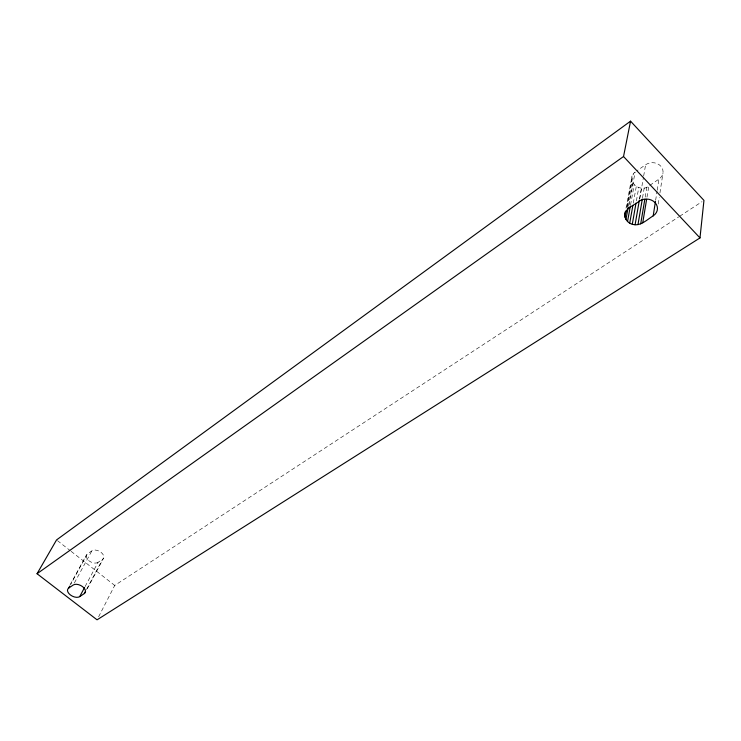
<?xml version="1.0" encoding="UTF-8"?>
<svg xmlns="http://www.w3.org/2000/svg" width="741" height="741" viewBox="0 0 741 741"><rect width="100%" height="100%" fill="white"/><g stroke="black" fill="none" stroke-linecap="round" stroke-linejoin="round"><path stroke-width="0.56" stroke-dasharray="3.71 2.78" d="M658.24 204.053L659.258 197.384M659.935 192.947L662.991 172.949M655.637 200.274L657.026 191.363M657.202 190.252L658.944 179.118A10.754 9.225 -1.4 0 0 660.759 166.123A10.754 9.225 -1.4 0 0 645.615 164.724L636.871 170.828M646.986 197.171L648.838 186.028C639.992 193.577 624.589 180.211 635.12 172.051L628.877 206.174M645.179 197.125L646.865 187.093M642.521 197.884L644.235 187.853M639.724 198.801L643.457 177.219M643.651 176.08L645.615 164.724M639.539 199.134L641.465 188.001M636.399 200.885L638.751 187.538M633.286 203.164L636.269 186.491M630.563 204.905L634.185 184.926M626.83 207.276L631.74 180.711M627.201 206.859L633.296 173.857M628.368 206.239L632.638 182.962M626.006 208.193L632.073 175.997M98.618 616.79L114.735 585.436L678.756 216.863M86.484 589.521L102.647 559.223A7.049 4.27 27 0 0 101.091 552.369A7.049 4.27 27 0 0 91.912 550.776L87.336 553.962L70.84 584.112M87.299 588.715L103.453 558.408M85.085 586.566L98.044 562.373L102.647 559.223M74.35 582.991L91.912 550.776M70.043 584.927L86.549 554.787M649.755 185.398L658.944 179.118M679.719 216.233L702.014 201.672M57.455 540.643L70.182 550.6M71.09 551.313L114.735 585.436M98.044 562.373A7.03 4.242 27 0 1 88.929 560.761A7.03 4.242 27 0 1 87.336 553.962"/><path stroke-width="1.11" d="M699.986 237.926L703.95 200.403L630.554 121.172L56.548 539.93L37.05 573.729L97.062 619.828L699.986 237.926L623.533 156.518L630.554 121.172M625.395 211.509C623.209 216.891 626.83 222.893 632.286 224.254C640.428 226.802 646.912 219.614 653.201 215.853L655.461 201.385M642.743 222.8L646.615 199.403M640.696 223.875L644.809 199.357M637.973 224.625L642.336 198.996M635.102 224.755L639.344 200.255M632.286 224.254L636.01 203.117M629.702 223.171L632.888 205.387M627.534 221.559L630.359 206.017M624.987 217.243L626.219 210.601M625.932 219.54L628.164 207.35M624.774 214.825C625.7 207.406 634.555 205.405 639.326 201.07A11.161 9.401 0.8 0 1 655.053 202.626A11.161 9.401 0.8 0 1 653.201 215.853M69.737 586.122L68.635 588.132A7.206 4.205 26.8 0 0 70.367 594.93A7.206 4.205 26.8 0 0 79.685 596.644L84.335 593.56L85.41 591.54M79.685 596.644L84.548 587.576M37.05 573.729L623.533 156.518M68.635 588.132L73.257 585.001A7.234 4.242 26.8 0 1 82.64 586.696A7.234 4.242 26.8 0 1 84.335 593.56"/></g></svg>
